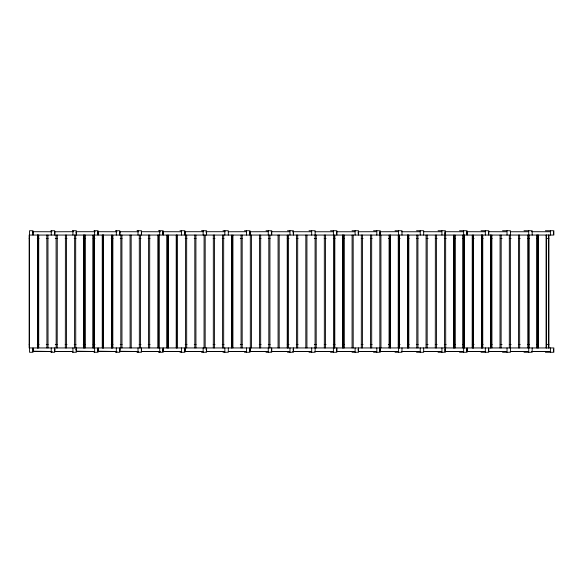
<?xml version="1.0" encoding="UTF-8"?>
<svg xmlns="http://www.w3.org/2000/svg" width="583" height="583" viewBox="0 0 583 583"><rect width="100%" height="100%" fill="white"/><g stroke="black" fill="none" stroke-linecap="round" stroke-linejoin="round"><path stroke-width="0.87" d="M54.685 233.389L54.634 231.721L54.678 234.351L54.685 233.389L54.642 233.972M72.744 351.556L54.678 351.556L54.627 348.911L54.583 349.355M76.3 232.719L76.358 231.757L76.358 234.351L76.358 231.757L76.395 232.136M94.424 351.556L76.358 351.556L76.358 348.955L76.395 349.341M184.818 349.341L184.789 348.955L184.789 351.556L202.869 351.556M184.811 232.136C184.745 238.462 184.833 228.922 184.76 232.406M268.297 231.706L249.874 231.757L249.874 234.351L249.867 233.389M249.867 350.594L249.874 351.556L249.874 348.955L249.874 351.556L267.954 351.556M293.271 232.406L293.271 231.757L293.271 234.177M293.271 349.603L293.271 348.955L293.271 351.556L311.351 351.556M54.627 349.917L54.678 348.955L54.678 351.556L72.649 351.498M98.024 232.406L98.039 231.757L98.039 234.351L98.039 231.757L98.082 232.406M117.008 351.556L98.039 351.556L98.039 348.955L98.082 349.603M163.072 233.054L163.102 231.757L163.102 234.351L163.116 231.925M184.76 349.603C184.811 347.534 184.709 352.453 184.811 351.17M271.591 234.308L271.576 231.757L271.576 234.177M271.576 351.17L271.576 351.556L271.576 348.955L271.576 351.556L289.656 351.556M358.377 233.054L358.363 231.757L358.363 234.351L358.363 231.757L376.523 231.706M466.852 232.719L466.815 231.757L466.815 234.351L466.837 231.925M119.675 233.054L119.719 231.757L119.719 234.351L119.719 231.757L119.755 232.406M119.748 351.17C119.588 352.613 119.777 344.298 119.719 351.556L138.696 351.556M119.675 350.259L119.719 349.006L119.755 349.603M163.131 350.259L163.102 351.556L181.175 351.556M206.469 233.703L206.484 234.351L206.484 231.757L206.462 234.177M206.469 350.908L206.484 351.556L206.484 348.955L206.484 351.556L224.564 351.556M463.201 231.757L445.048 231.706L445.12 234.308M445.164 233.054L445.15 234.177M445.15 351.381L445.128 348.955L445.128 351.556L463.201 351.556M466.859 233.054L466.837 234.177M76.344 349.603C76.351 347.577 76.22 352.431 76.395 351.17M98.024 349.603C98.039 347.577 97.908 352.431 98.075 351.17M141.377 233.389C141.443 236.443 141.45 229.658 141.377 232.719M160.391 351.556L141.407 351.556L141.407 348.955L141.377 349.917M163.116 351.381L163.102 348.955L163.123 349.341M358.377 233.389L358.377 233.972M358.341 349.603L358.363 348.955L358.363 351.556L358.363 348.955L358.363 351.556L376.443 351.556M488.547 233.389L488.496 231.757L488.496 234.351L488.547 233.389L488.532 233.972M488.525 351.505L488.496 348.955L488.496 351.556L506.561 351.556M249.867 232.719L249.874 231.757L249.881 234.177M249.881 349.603L249.859 349.006L249.867 349.917M271.576 231.801L271.583 232.406M271.576 349.006L271.583 349.603M380.08 233.703L380.058 234.351L380.058 231.757L398.16 231.706M380.08 350.908L380.058 351.556L380.058 348.955L380.058 351.556L398.131 351.556M76.256 231.772L76.264 232.435L76.249 231.706L95.175 231.706M76.205 349.64L76.249 348.911L76.213 349.355M97.988 233.389L97.988 232.719M54.627 351.367L54.627 350.594M76.22 351.185L94.278 351.498M184.767 233.389L184.767 232.719M141.392 232.136L141.414 231.801M141.392 349.341L141.414 349.006M380.058 231.757L380.05 234.308M380.036 349.341L380.036 349.006M54.627 232.719L54.678 231.757L54.583 232.151M33.02 348.925L33.005 351.556L51.967 351.556M97.893 351.185L115.908 351.498M163.08 349.341L163.065 350.259L163.094 349.006M97.849 231.925L97.835 232.435L97.878 231.706L117.008 231.757M97.849 349.13L97.835 349.64L97.893 348.925M119.537 351.272L137.544 351.498M206.448 232.406L206.491 231.801M206.448 349.603L206.491 349.006M466.845 351.505L466.815 348.955L466.815 351.556L484.881 351.556M32.954 232.435L33.005 231.706L51.967 231.757M488.532 351.17L488.547 350.594M54.642 349.341L54.693 349.006M76.3 349.917L76.315 349.341M249.881 232.406L249.874 231.757M445.215 233.703L445.12 231.801M119.493 231.925L119.479 232.435L119.508 231.706L138.696 231.757M119.493 349.13L119.479 349.64L119.522 348.925M32.961 232.136L32.976 234.169M358.363 231.757L358.377 232.406M358.29 232.406L358.341 231.801M358.29 349.603L358.341 349.006M466.837 351.381L466.837 349.13M54.627 232.406L54.627 231.772L73.545 231.706M379.978 232.406L380.014 231.925M379.978 349.603L380.014 349.13M163.116 234.177L163.072 233.972M76.358 351.556L76.3 350.594M553.558 234.177L553.558 231.925M553.558 351.381L553.558 349.13M249.874 351.556L249.867 351.17M98.039 351.556L98.024 351.17M32.976 231.925L33.056 232.406M32.976 349.13L33.056 349.603M119.719 351.556L119.704 351.17M336.683 234.308L336.683 231.801M184.789 351.556L184.775 351.17M51.027 230.737L54.693 230.737L54.693 235.058M72.518 230.737L76.38 230.737L76.38 235.058M94.009 230.737L98.075 230.737L98.075 235.058M115.5 230.737L119.777 230.737L119.777 235.058M136.998 230.737L141.48 230.737L141.48 235.058M158.496 230.737L163.182 230.737L163.182 235.058M179.994 230.737L184.884 230.737L184.884 235.058M201.499 230.737L206.593 230.737L206.593 235.058M223.005 230.737L228.303 230.737L228.303 235.058M244.51 230.737L250.012 230.737L250.012 235.058M266.016 230.737L271.722 230.737L271.722 235.058M287.528 230.737L293.431 230.737L293.431 235.058M309.034 230.737L315.141 230.737L315.141 235.058M330.539 230.737L336.857 230.737L336.857 235.058M352.045 230.737L358.567 230.737L358.567 235.058M373.55 230.737L380.269 230.737L380.269 235.058M395.055 230.737L401.978 230.737L401.978 235.058M416.561 230.737L423.681 230.737L423.681 235.058M438.059 230.737L445.383 230.737L445.383 235.058M459.557 230.737L467.085 230.737L467.085 235.058M481.048 230.737L488.78 230.737L488.78 235.058M502.539 230.737L510.475 230.737L510.475 235.058M524.03 230.737L532.162 230.737L532.162 235.058M545.404 230.737L553.85 230.737L553.85 235.058L29.15 235.058L29.15 347.942L553.85 347.942L553.85 352.263L545.404 352.263M141.144 231.706L160.391 231.757M162.781 231.706L181.175 231.757M184.425 231.706L203.365 231.706M206.069 231.706L225.009 231.706M228.179 231.757L246.645 231.706M271 231.706L289.656 231.757M292.651 231.706L311.351 231.757M314.966 231.757L333.046 231.757M336.668 231.757L354.748 231.757M401.745 231.757L419.826 231.757M423.411 231.706L441.513 231.757M466.677 231.706L484.881 231.757M488.314 231.706L506.561 231.757M510.176 231.757L528.242 231.757M531.565 231.706L549.915 231.757M29.15 238.52L29.544 238.52M37.261 238.52L39.061 238.52M46.276 238.52L48.076 238.52M55.283 238.52L57.09 238.52M65.201 238.52L67.001 238.52M74.209 238.52L76.016 238.52M83.238 238.52L85.038 238.52M93.156 238.52L94.963 238.52M111.207 238.52L113.007 238.52M120.229 238.52L122.036 238.52M139.184 238.52L140.984 238.52M148.206 238.52L150.013 238.52M185.212 238.52L187.019 238.52M194.241 238.52L196.048 238.52M213.196 238.52L215.003 238.52M222.225 238.52L224.032 238.52M240.283 238.52L242.091 238.52M259.246 238.52L261.046 238.52M268.275 238.52L270.075 238.52M287.23 238.52L289.037 238.52M296.259 238.52L298.066 238.52M314.317 238.52L316.124 238.52M324.25 238.52L326.057 238.52M333.279 238.52L335.087 238.52M342.308 238.52L344.116 238.52M361.263 238.52L363.071 238.52M370.292 238.52L372.1 238.52M388.351 238.52L390.158 238.52M398.276 238.52L400.084 238.52M407.306 238.52L409.113 238.52M416.335 238.52L418.135 238.52M426.26 238.52L428.068 238.52M435.29 238.52L437.09 238.52M444.312 238.52L446.119 238.52M453.334 238.52L455.141 238.52M462.363 238.52L464.163 238.52M472.288 238.52L474.088 238.52M481.31 238.52L483.11 238.52M490.332 238.52L492.132 238.52M500.258 238.52L502.058 238.52M509.287 238.52L511.094 238.52M518.331 238.52L520.145 238.52M527.382 238.52L529.189 238.52M536.426 238.52L538.233 238.52M546.337 238.52L548.924 238.52M29.15 344.48L29.544 344.48M37.261 344.48L39.061 344.48M46.276 344.48L48.076 344.48M55.283 344.48L57.09 344.48M65.201 344.48L67.001 344.48M74.209 344.48L76.016 344.48M83.238 344.48L85.038 344.48M93.156 344.48L94.963 344.48M111.207 344.48L113.007 344.48M120.229 344.48L122.036 344.48M139.184 344.48L140.984 344.48M148.206 344.48L150.013 344.48M185.212 344.48L187.019 344.48M194.241 344.48L196.048 344.48M213.196 344.48L215.003 344.48M222.225 344.48L224.032 344.48M240.283 344.48L242.091 344.48M259.246 344.48L261.046 344.48M268.275 344.48L270.075 344.48M287.23 344.48L289.037 344.48M296.259 344.48L298.066 344.48M314.317 344.48L316.124 344.48M324.25 344.48L326.057 344.48M333.279 344.48L335.087 344.48M342.308 344.48L344.116 344.48M361.263 344.48L363.071 344.48M370.292 344.48L372.1 344.48M388.351 344.48L390.158 344.48M398.276 344.48L400.084 344.48M407.306 344.48L409.113 344.48M416.335 344.48L418.135 344.48M426.26 344.48L428.068 344.48M435.29 344.48L437.09 344.48M444.312 344.48L446.119 344.48M453.334 344.48L455.141 344.48M462.363 344.48L464.163 344.48M472.288 344.48L474.088 344.48M481.31 344.48L483.11 344.48M490.332 344.48L492.132 344.48M500.258 344.48L502.058 344.48M509.287 344.48L511.094 344.48M518.331 344.48L520.145 344.48M527.382 344.48L529.189 344.48M536.426 344.48L538.233 344.48M546.337 344.48L548.924 344.48M51.931 351.498L32.969 351.185M141.152 351.498L159.181 351.498M162.788 351.498L180.825 351.498M184.425 351.498L202.461 351.498M206.061 351.498L224.098 351.498M228.609 351.498L245.749 351.498M250.26 351.498L267.393 351.498M271 351.498L289.03 351.498M292.637 351.498L310.673 351.498M315.184 351.498L332.317 351.498M336.828 351.498L353.968 351.498M358.479 351.498L375.612 351.498M380.123 351.498L397.249 351.498M418.893 351.498L401.76 351.498L419.826 351.556M440.522 351.498L423.396 351.498L441.513 351.556M445.033 351.498L462.159 351.498M466.67 351.498L483.788 351.498M488.292 351.498L505.417 351.498M510.825 351.498L527.047 351.498M531.55 351.498L548.669 351.498M228.179 351.556L246.259 351.556M314.966 351.556L333.046 351.556M354.748 351.556L336.668 351.556L336.683 349.006M510.176 351.556L528.242 351.556M531.856 351.556L549.915 351.556M51.027 352.263L54.693 352.263L54.693 347.942M72.518 352.263L76.38 352.263L76.38 347.942M94.009 352.263L98.075 352.263L98.075 347.942M115.5 352.263L119.777 352.263L119.777 347.942M136.998 352.263L141.48 352.263L141.48 347.942M158.496 352.263L163.182 352.263L163.182 347.942M179.994 352.263L184.884 352.263L184.884 347.942M201.499 352.263L206.593 352.263L206.593 347.942M223.005 352.263L228.303 352.263L228.303 347.942M244.51 352.263L250.012 352.263L250.012 347.942M266.016 352.263L271.722 352.263L271.722 347.942M287.528 352.263L293.431 352.263L293.431 347.942M309.034 352.263L315.141 352.263L315.141 347.942M330.539 352.263L336.857 352.263L336.857 347.942M352.045 352.263L358.567 352.263L358.567 347.942M373.55 352.263L380.269 352.263L380.269 347.942M395.055 352.263L401.978 352.263L401.978 347.942M416.561 352.263L423.681 352.263L423.681 347.942M438.059 352.263L445.383 352.263L445.383 347.942M459.557 352.263L467.085 352.263L467.085 347.942M481.048 352.263L488.78 352.263L488.78 347.942M502.539 352.263L510.475 352.263L510.475 347.942M524.03 352.263L532.162 352.263L532.162 347.942M97.893 231.721L97.893 232.435M97.878 348.911L97.893 349.64M206.091 231.925L206.105 232.435M206.091 349.13L206.105 349.64M163.116 349.13L163.131 349.603M488.547 232.719L488.532 232.136M488.547 349.917L488.532 349.341M141.377 350.908L141.407 351.556L141.377 350.594M76.3 233.389L76.315 233.972M445.164 349.603L445.172 350.259M184.767 349.917L184.767 350.594M97.988 349.917L97.988 350.594M550.41 230.737L550.41 235.058M550.41 347.942L550.41 352.263M548.924 235.058L548.924 347.942M548.53 235.058L548.53 347.942M546.3 235.058L546.3 347.942M546.205 235.058L546.205 347.942M538.16 235.058L538.16 347.942M538.073 235.058L538.073 347.942M537.052 235.058L537.052 347.942M536.972 235.058L536.972 347.942M528.919 235.058L528.919 347.942M528.832 235.058L528.832 347.942M528.723 230.737L528.723 235.058M528.723 347.942L528.723 352.263M527.732 235.058L527.812 347.942M519.591 235.058L519.672 347.942M518.571 235.058L518.491 347.942M510.351 235.058L510.431 347.942M509.323 235.058L509.323 347.942M507.028 230.737L507.028 235.058M507.028 347.942L507.028 352.263M501.183 235.058L501.11 347.942M500.083 235.058L500.01 347.942M491.863 235.058L491.943 347.942M490.835 235.058L490.835 347.942M490.762 235.058L490.762 347.942M485.333 230.737L485.333 235.058M485.333 347.942L485.333 352.263M482.695 235.058L482.695 347.942M482.622 235.058L482.622 347.942M481.587 235.058L481.587 347.942M481.522 235.058L481.522 347.942M464.199 235.058L464.199 347.942M464.134 235.058L464.134 347.942M463.638 230.737L463.638 235.058M463.638 347.942L463.638 352.263M463.099 235.058L463.099 347.942M463.033 235.058L463.033 347.942M445.645 235.058L445.704 347.942M444.603 235.058L444.545 347.942M441.936 230.737L441.936 235.058M441.936 347.942L441.936 352.263M436.397 235.058L436.456 347.942M435.355 235.058L435.297 347.942M427.208 235.058L427.157 347.942M426.1 235.058L426.049 347.942M420.234 230.737L420.234 235.058M420.234 347.942L420.234 352.263M417.909 235.058L417.96 347.942M416.852 235.058L416.809 347.942M408.705 235.058L408.705 347.942M408.661 235.058L408.661 347.942M407.604 235.058L407.604 347.942M407.561 235.058L407.561 347.942M398.524 230.737L398.524 235.058M398.524 347.942L398.524 352.263M390.202 235.058L390.202 347.942M390.165 235.058L390.165 347.942M389.101 235.058L389.065 347.942M380.918 235.058L380.954 347.942M379.854 235.058L379.854 347.942M376.822 230.737L376.822 235.058M376.822 347.942L376.822 352.263M371.67 235.058L371.706 347.942M370.599 235.058L370.569 347.942M362.451 235.058L362.422 347.942M361.351 235.058L361.322 347.942M355.113 230.737L355.113 235.058M355.113 347.942L355.113 352.263M353.174 235.058L353.196 347.942M352.096 235.058L352.074 347.942M343.948 235.058L343.948 347.942M343.919 235.058L343.919 347.942M342.84 235.058L342.84 347.942M342.819 235.058L342.819 347.942M333.571 235.058L333.593 347.942M333.403 230.737L333.403 235.058M333.403 347.942L333.403 352.263M325.445 235.058L325.423 347.942M324.323 235.058L324.337 347.942M316.175 235.058L316.19 347.942M315.09 235.058L315.075 347.942M311.686 230.737L311.686 235.058M311.686 347.942L311.686 352.263M306.928 235.058L306.935 347.942M305.835 235.058L305.827 347.942M297.687 235.058L297.673 347.942M296.572 235.058L296.579 347.942M289.977 230.737L289.977 235.058M289.977 347.942L289.977 352.263M288.425 235.058L288.432 347.942M279.177 235.058L279.177 347.942M278.076 235.058L278.076 347.942M269.929 235.058L269.929 347.942M268.821 235.058L268.829 347.942M268.267 230.737L268.267 235.058M268.267 347.942L268.267 352.263M260.674 235.058L260.674 347.942M259.573 235.058L259.581 347.942M251.426 235.058L251.426 347.942M250.318 235.058L250.326 347.942M246.558 230.737L246.558 235.058M246.558 347.942L246.558 352.263M242.171 235.058L242.178 347.942M241.078 235.058L241.071 347.942M232.93 235.058L232.916 347.942M224.841 230.737L224.841 235.058M224.841 347.942L224.841 352.263M223.668 235.058L223.683 347.942M222.56 235.058L222.582 347.942M214.435 235.058L214.413 347.942M213.334 235.058L213.312 347.942M205.187 235.058L205.165 347.942M204.086 235.058L204.057 347.942M203.139 230.737L203.139 235.058M203.139 347.942L203.139 352.263M195.91 235.058L195.932 347.942M194.809 235.058L194.839 347.942M186.662 235.058L186.684 347.942M185.591 235.058L185.554 347.942M181.43 230.737L181.43 235.058M181.43 347.942L181.43 352.263M177.407 235.058L177.443 347.942M176.343 235.058L176.343 347.942M176.306 235.058L176.306 347.942M159.72 230.737L159.72 235.058M159.72 347.942L159.72 352.263M158.948 235.058L158.948 347.942M158.911 235.058L158.911 347.942M157.847 235.058L157.804 347.942M149.7 235.058L149.663 347.942M148.599 235.058L148.556 347.942M140.408 235.058L140.452 347.942M139.308 235.058L139.352 347.942M138.018 230.737L138.018 235.058M138.018 347.942L138.018 352.263M131.16 235.058L131.204 347.942M130.06 235.058L130.111 347.942M121.913 235.058L121.964 347.942M120.863 235.058L120.812 347.942M116.316 230.737L116.316 235.058M116.316 347.942L116.316 352.263M103.475 235.058L103.475 347.942M103.417 235.058L103.417 347.942M102.375 235.058L102.375 347.942M102.317 235.058L102.317 347.942M94.621 230.737L94.621 235.058M94.621 347.942L94.621 352.263M84.987 235.058L84.987 347.942M84.929 235.058L84.929 347.942M83.886 235.058L83.886 347.942M83.828 235.058L83.828 347.942M75.681 235.058L75.746 347.942M74.646 235.058L74.58 347.942M72.926 230.737L72.926 235.058M72.926 347.942L72.926 352.263M66.506 235.058L66.44 347.942M65.405 235.058L65.34 347.942M57.265 235.058L57.192 347.942M56.092 235.058L56.165 347.942M51.231 230.737L51.231 235.058M51.231 347.942L51.231 352.263M47.952 235.058L48.025 347.942M46.851 235.058L46.924 347.942M38.711 235.058L38.711 347.942M38.121 235.058L38.121 347.942M37.684 235.058L37.684 347.942M37.611 235.058L37.611 347.942M33.005 235.058L33.005 230.737L29.544 230.737L29.544 352.263L33.005 352.263L33.005 347.942M29.463 235.058L29.463 347.942M473.447 347.942L473.447 235.058L473.381 347.942M472.347 347.942L472.347 235.058L472.281 347.942M454.951 347.942L454.951 235.058L454.893 347.942M453.851 347.942L453.851 235.058L453.793 347.942M399.457 347.942L399.457 235.058L399.413 347.942M398.349 347.942L398.349 235.058L398.313 347.942M334.693 347.942L334.693 235.058L334.671 347.942M287.332 347.942L287.332 235.058L287.324 347.942M231.83 347.942L231.83 235.058L231.815 347.942M168.196 347.942L168.196 235.058L168.159 347.942M167.095 347.942L167.095 235.058L167.059 347.942M112.716 347.942L112.716 235.058L112.665 347.942M111.623 347.942L111.623 235.058L111.564 347.942M94.227 347.942L94.227 235.058L94.176 347.942M93.134 347.942L93.134 235.058L93.069 347.942"/></g></svg>
